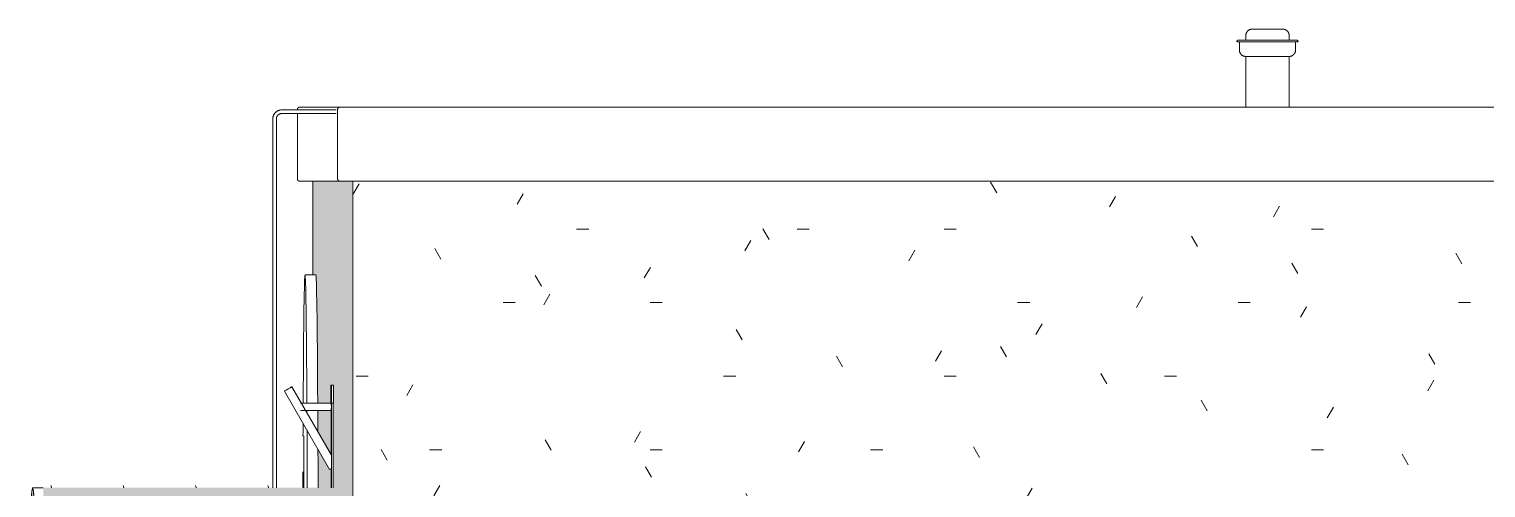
# Model space of a CAD drawing. Header units: millimetres. Extents: x -19993 to 479964, y -45352 to 20466.
# Drawn here: x 187593 to 191621, y 5178 to 6445 of the extents above; entities that cross this region are included whole.
import ezdxf

# ---------------------------------------------------------------- set-up
doc = ezdxf.new("R2010")
doc.units = ezdxf.units.MM
for name, color, linetype, lineweight in [('A-DETL-GENF', 92, 'Continuous', 9), ('A-GENM', 13, 'Continuous', 9), ('A-ROOF-OTLN', 132, 'Continuous', 9), ('A-WALL', 113, 'Continuous', 9), ('A-WALL-PATT', 111, 'Continuous', 25), ('E-POWR-CNDT', 130, 'Continuous', 9), ('M-EQPM', 50, 'Continuous', 9), ('M-HVAC-CDFF', 50, 'Continuous', 9)]:
    doc.layers.add(name, color=color, linetype=linetype, lineweight=lineweight)
pattern_1 = [(0, (188507.38, 0), (5.506, 203.2), [0.22714, -3.903, 0.22714, -3.903, -22.025]), (0, (188507.38, 0), (5.506, 203.2), [-8.26, 0.22714, -8.032, 0.22714, -3.903, -9.636]), (0, (188507.38, 0), (5.506, 203.2), [-20.649, 0.22714, -2.526, 0.22714, -6.656]), (90.224, (188509.444, 101.6), (-3.94475885, 602.3051808), [29.036, -498.897, 29.036, -3314.54]), (90.224, (188509.444, 101.6), (-3.94475885, 602.3051808), [-556.969, -498.897, 29.036, -1026.83, -1759.777]), (90.224, (188509.444, 101.6), (-3.94475885, 602.3051808), [-2111.732, 29.036, -498.897, 29.036, -1202.808]), (90.224, (188509.444, 101.6), (-3.94475885, 602.3051808), [-2668.702, -322.919, 29.036, -850.852]), (269.776, (188510.132, 508), (-1.55915615, -805.5050603), [29.036, -498.897, 29.036, -3314.54]), (269.776, (188510.132, 508), (-1.55915615, -805.5050603), [-556.969, -498.897, 29.036, -1026.83, -1759.777]), (269.776, (188510.132, 508), (-1.55915615, -805.5050603), [-2111.732, 29.036, -498.897, 29.036, -1202.808]), (269.776, (188510.132, 508), (-1.55915615, -805.5050603), [-2668.702, -322.919, 29.036, -850.852])]

# ---------------------------------------------------------------- blocks, each defined once
blk = doc.blocks.new('FP_31-VB2-V-Nový')
at = {"layer": 'M-EQPM', "color": 11}
for p, q in [((9325.3, 4949.3), (9325.4, 4956.4)), ((9525.3, 4949.3), (9525.4, 4956.4)), ((9725.3, 4949.3), (9725.4, 4956.4)), ((9925.3, 4949.3), (9925.4, 4956.4))]:
    blk.add_line(p, q, dxfattribs=at)
blk = doc.blocks.new('FP_32-VB2-V-Nový')
at = {"layer": 'M-EQPM', "color": 11}
for p, q in [((9314.1, 5178.4), (9285.1, 5178.4)), ((9336.3, 5182.6), (9335.7, 5185.1)), ((9336.9, 5178.6), (9336.3, 5182.6)), ((9536.3, 5182.6), (9535.7, 5185.1)), ((9536.9, 5178.6), (9536.3, 5182.6)), ((9736.3, 5182.6), (9735.7, 5185.1)), ((9736.9, 5178.6), (9736.3, 5182.6)), ((9936.3, 5182.6), (9935.7, 5185.1)), ((9936.9, 5178.6), (9936.3, 5182.6))]:
    blk.add_line(p, q, dxfattribs=at)
blk = doc.blocks.new('DPS_stříška_vstup_hlavní - DPS_stříška_vstup_hlavní - Z01-1557379-VB2-V-Nový')
at = {"layer": 'M-EQPM'}
h = blk.add_hatch(dxfattribs=at)
h.set_pattern_fill('FP_72', color=11, style=0, pattern_type=2)
h.set_pattern_definition([(89.86, (10144.22, 4686.27), (-199.996, -0.001), [])])
h.paths.add_polyline_path([(10120.4, 4956.4), (10144.9, 4956.4), (10144.9, 4958.3), (9958.8, 4958.3), (9958.8, 4956.4), (10064.3, 4956.4)])
h.paths.add_polyline_path([(9314.1, 4956.4), (9948.8, 4956.4), (9948.8, 4958.3), (9294.9, 4958.3), (9294.9, 4956.4)])
at = {"layer": 'M-EQPM', "color": 11}
for p, q in [((9275.3, 4958.3), (9275.3, 4956.4)), ((9294.9, 4956.4), (9275.3, 4956.4)), ((9294.9, 4956.4), (9294.9, 4958.3)), ((9314.1, 4958.3), (9294.9, 4958.3)), ((9294.9, 4956.4), (9949, 4956.4)), ((9425.3, 4956.4), (9425.3, 4937.4)), ((9464.9, 4956.4), (9444.9, 4956.4)), ((9444.9, 4956.4), (9444.9, 4937.4)), ((9464.9, 4937.4), (9464.9, 4956.4)), ((9958.5, 4956.4), (10144.9, 4956.4)), ((9975.2, 4956.4), (9975.3, 4937.4)), ((9994.9, 4956.4), (9994.8, 4937.4)), ((10014.9, 4956.4), (9994.9, 4956.4)), ((10014.8, 4937.4), (10014.9, 4956.4)), ((10144.9, 4958.3), (10144.9, 4956.4)), ((9435.3, 4937.4), (9425.3, 4937.4)), ((9444.9, 4937.4), (9435.3, 4937.4)), ((9444.9, 4937.4), (9454.9, 4937.4)), ((9454.9, 4937.4), (9464.9, 4937.4)), ((9985.3, 4937.4), (9975.3, 4937.4)), ((9994.8, 4937.4), (9985.3, 4937.4)), ((9994.8, 4937.4), (10004.8, 4937.4)), ((10004.8, 4937.4), (10014.8, 4937.4))]:
    blk.add_line(p, q, dxfattribs=at)
for points in [[(9275.3, 4956.4), (9277.8, 5086.3), (9281.3, 5176.4), (9285.1, 5176.4)], [(9285.1, 5176.4), (9288.4, 5176.4), (9291.6, 5105.2), (9294, 4998.1)], [(9425.3, 4937.4), (9425.4, 4944), (9425.6, 4950.4), (9425.7, 4956.8)], [(9444.5, 4956.8), (9444.6, 4950.4), (9444.7, 4944), (9444.9, 4937.4)], [(9975.3, 4937.4), (9975.4, 4944), (9975.5, 4950.4), (9975.7, 4956.8)], [(9994.4, 4956.8), (9994.6, 4950.4), (9994.7, 4944), (9994.8, 4937.4)]]:
    blk.add_open_spline(points, degree=3, dxfattribs=at)
for points, knots in [([(9285.1, 5178.4), (9283, 5178.4), (9279.8, 5133.6), (9277, 5039.2), (9276.1, 4998.2)], [-1.617932, -1.617932, -1.617932, -1.617932, -0.719081, -0.171539, -0.171539, -0.171539, -0.171539]), ([(9294.9, 4958.3), (9293.8, 5016), (9290.8, 5128.3), (9287.2, 5178.4), (9285.1, 5178.4)], [0, 0, 0, 0, 0.719081, 1.617932, 1.617932, 1.617932, 1.617932])]:
    blk.add_open_spline(points, degree=3, knots=knots, dxfattribs=at)
for name in ['FP_32-VB2-V-Nový', 'FP_31-VB2-V-Nový']:
    blk.add_blockref(name, (0, 0), dxfattribs=at)
blk = doc.blocks.new('Držák na vlajky - Typ 1-1629419-VB2-V-Nový')
at = {"layer": 'A-GENM', "color": 11}
for p, q in [((9981.1, 5445.7), (10106.1, 5229.2)), ((10110.9, 5268.7), (10001.8, 5457.7)), ((10111.6, 5462.2), (10109.9, 5462.2)), ((10109.9, 5462.2), (10109.9, 5412.2)), ((10111.6, 5412.2), (10111.6, 5462.2)), ((10111.6, 5462.2), (10116.6, 5462.2)), ((10116.6, 5462.2), (10116.6, 5412.2)), ((10110.8, 5412.2), (10025.9, 5412.2)), ((10110.9, 5178.4), (10110.9, 5412.2)), ((10110.9, 5412.2), (10111.6, 5412.2)), ((10116.6, 5412.2), (10111.6, 5412.2)), ((10115.9, 5412.2), (10115.9, 5178.4)), ((10025.9, 5392.2), (10110.8, 5392.2)), ((10110.6, 5392.2), (10110.6, 5269.3)), ((10110.6, 5231.8), (10110.6, 5178.4))]:
    blk.add_line(p, q, dxfattribs=at)
for centre, major_axis, ratio, start_param, end_param in [((9991.5, 5451.7), (10.4, 6), 0.003387, 3.14746, 6.283185), ((9991.5, 5451.7), (8.66, 5), 0.003387, 1.346902, 2.362062), ((9991.5, 5451.7), (8.66, 5), 0.003387, 0.540796, 1.314864), ((10110.8, 5402.2), (0, 10), 0.006775, 4.712389, 6.283185), ((10110.8, 5402.2), (0, 10), 0.006775, 3.141593, 4.712389), ((10116.5, 5235.2), (10.4, 6), 0.003387, 3.14746, 4.147676)]:
    blk.add_ellipse(centre, major_axis=major_axis, ratio=ratio, start_param=start_param, end_param=end_param, dxfattribs=at)
blk = doc.blocks.new('Obecné modely 3 - Obecné modely 1-1808111-VB2-V-Nový')
at = {"layer": 'A-GENM', "color": 11}
for p, q in [((10068.1, 5766.4), (10038.1, 5766.4)), ((10032.5, 5322.1), (10034.7, 5322.1)), ((10034.7, 5322.1), (10034.7, 5178.4)), ((10033.9, 5222.1), (10032.1, 5222.1)), ((10033.9, 5178.4), (10033.9, 5222.1)), ((10033.9, 4325.1), (10033.9, 4843.4)), ((10034.7, 4843.4), (10034.7, 4325.5)), ((10037.9, 4325.5), (10037.9, 4843.6)), ((10038.7, 4843.6), (10038.7, 4325.5)), ((10032, 4325.1), (10033.9, 4325.1)), ((10033.9, 4325.1), (10041.1, 4325.1)), ((10034.7, 4325.5), (10037.9, 4325.5)), ((10038.7, 4325.5), (10041.1, 4325.5)), ((10041.1, 4325.5), (10041.1, 4225.5)), ((10041.1, 4225.5), (10032.4, 4225.5)), ((10038.1, 3766.4), (10068.1, 3766.4))]:
    blk.add_line(p, q, dxfattribs=at)
for centre, major_axis, start_param, end_param in [((10038.1, 4766.4), (0, 1000), 5.415787, 7.151776), ((10068.1, 4766.4), (0, 1000), 5.415335, 6.283185), ((10038.1, 4766.4), (0, 1000), 5.380604, 5.389382), ((10068.1, 4766.4), (0, 1000), 5.316184, 5.38974), ((10038.1, 4766.4), (0, 1000), 0.938713, 0.981536), ((10038.1, 4766.4), (0, 1000), 5.137295, 5.321037), ((10068.1, 4766.4), (0, 1000), 5.137295, 5.257275), ((10038.1, 4766.4), (0, 1006.1), 1.100689, 1.148291), ((10038.1, 4766.4), (0, 1006.1), 1.494233, 2.024868), ((10038.1, 4766.4), (0, 1000), 3.144462, 4.790119), ((10068.1, 4766.4), (0, 1000), 3.144462, 4.776776), ((10038.1, 4766.4), (0, 1000), 2.142237, 3.141593)]:
    blk.add_ellipse(centre, major_axis=major_axis, ratio=0.006775, start_param=start_param, end_param=end_param, dxfattribs=at)
blk = doc.blocks.new('Komín8 - Komín8-2014626-VB2-V-Nový')
at = {"layer": 'M-HVAC-CDFF'}
for p, q in [((12615.7, 6410), (12699.4, 6410)), ((12621.7, 6410), (12621.7, 6387.7)), ((12639.4, 6427.7), (12639.4, 6415.4)), ((12639.4, 6415.4), (12642.3, 6415.4)), ((12699.4, 6410), (12783.1, 6410)), ((12756.5, 6415.4), (12757.9, 6415.4)), ((12758.6, 6415.4), (12759.4, 6415.4)), ((12759.4, 6415.4), (12759.4, 6427.7)), ((12777.1, 6387.7), (12777.1, 6410)), ((12639.4, 6370), (12639.4, 6229.4)), ((12673.2, 6370), (12639.4, 6370)), ((12699.4, 6370), (12675.6, 6370)), ((12745, 6370), (12699.4, 6370)), ((12759.4, 6370), (12746.7, 6370)), ((12759.4, 6229.4), (12759.4, 6370))]:
    blk.add_line(p, q, dxfattribs=at)
at = {"layer": 'M-HVAC-CDFF', "flags": 128}
for points in [[(12639.4, 6427.7), (12639.4, 6428.4), (12639.5, 6429.1), (12639.5, 6429.8), (12639.6, 6430.5), (12639.8, 6431.2), (12639.9, 6431.9), (12640.1, 6432.6), (12640.3, 6433.3), (12640.5, 6433.9), (12640.8, 6434.6), (12641.1, 6435.2), (12641.4, 6435.9), (12641.8, 6436.5), (12642.1, 6437.1), (12642.5, 6437.7), (12642.9, 6438.3), (12643.3, 6438.8), (12643.8, 6439.4), (12644.3, 6439.9), (12644.8, 6440.4), (12645.3, 6440.9), (12645.8, 6441.3), (12646.4, 6441.8), (12647, 6442.2), (12647.5, 6442.6), (12648.1, 6443), (12648.8, 6443.3), (12649.4, 6443.6), (12650, 6443.9), (12650.7, 6444.2), (12651.4, 6444.4), (12652, 6444.7), (12652.7, 6444.8), (12653.4, 6445), (12654.1, 6445.1), (12654.8, 6445.2), (12655.5, 6445.3), (12656.2, 6445.4), (12656.9, 6445.4), (12657.1, 6445.4)], [(12657.1, 6445.4), (12657.1, 6445.4), (12657.2, 6445.4), (12657.4, 6445.4), (12657.6, 6445.4), (12657.9, 6445.4), (12658.3, 6445.4), (12658.7, 6445.4), (12659.2, 6445.4), (12659.8, 6445.4), (12660.4, 6445.4), (12661.1, 6445.4), (12661.9, 6445.4), (12662.7, 6445.4), (12663.6, 6445.4), (12664.5, 6445.4), (12665.5, 6445.4), (12666.5, 6445.4), (12667.6, 6445.4), (12668.7, 6445.4), (12669.9, 6445.4), (12671.2, 6445.4), (12672.5, 6445.4), (12673.8, 6445.4), (12675.1, 6445.4), (12676.5, 6445.4), (12678, 6445.4), (12679.5, 6445.4), (12681, 6445.4), (12682.5, 6445.4), (12684.1, 6445.4), (12685.7, 6445.4), (12687.3, 6445.4), (12688.9, 6445.4), (12690.6, 6445.4), (12692.2, 6445.4), (12693.9, 6445.4), (12695.6, 6445.4), (12697.3, 6445.4), (12699, 6445.4), (12699.4, 6445.4)], [(12699.4, 6445.4), (12697.7, 6445.4), (12696, 6445.4), (12694.3, 6445.4), (12692.7, 6445.4), (12691, 6445.4), (12689.4, 6445.4), (12687.7, 6445.4), (12686.1, 6445.4), (12684.5, 6445.4), (12682.9, 6445.4), (12681.4, 6445.4), (12679.9, 6445.4), (12678.4, 6445.4), (12676.9, 6445.4), (12675.5, 6445.4), (12674.1, 6445.4), (12672.8, 6445.4), (12671.5, 6445.4), (12670.3, 6445.4), (12669.1, 6445.4), (12667.9, 6445.4), (12666.8, 6445.4), (12665.7, 6445.4), (12664.7, 6445.4), (12663.8, 6445.4), (12662.9, 6445.4), (12662.1, 6445.4), (12661.3, 6445.4), (12660.6, 6445.4), (12660, 6445.4), (12659.4, 6445.4), (12658.9, 6445.4), (12658.4, 6445.4), (12658, 6445.4), (12657.7, 6445.4), (12657.5, 6445.4), (12657.3, 6445.4), (12657.1, 6445.4), (12657.1, 6445.4), (12657.1, 6445.4)], [(12741.7, 6445.4), (12741.7, 6445.4), (12741.6, 6445.4), (12741.4, 6445.4), (12741.2, 6445.4), (12740.9, 6445.4), (12740.5, 6445.4), (12740.1, 6445.4), (12739.6, 6445.4), (12739, 6445.4), (12738.4, 6445.4), (12737.7, 6445.4), (12737, 6445.4), (12736.1, 6445.4), (12735.3, 6445.4), (12734.3, 6445.4), (12733.4, 6445.4), (12732.3, 6445.4), (12731.2, 6445.4), (12730.1, 6445.4), (12728.9, 6445.4), (12727.7, 6445.4), (12726.4, 6445.4), (12725.1, 6445.4), (12723.7, 6445.4), (12722.3, 6445.4), (12720.8, 6445.4), (12719.4, 6445.4), (12717.9, 6445.4), (12716.3, 6445.4), (12714.8, 6445.4), (12713.2, 6445.4), (12711.6, 6445.4), (12709.9, 6445.4), (12708.3, 6445.4), (12706.6, 6445.4), (12704.9, 6445.4), (12703.3, 6445.4), (12701.6, 6445.4), (12699.9, 6445.4), (12699.4, 6445.4)], [(12699.4, 6445.4), (12701.1, 6445.4), (12702.8, 6445.4), (12704.5, 6445.4), (12706.2, 6445.4), (12707.8, 6445.4), (12709.5, 6445.4), (12711.1, 6445.4), (12712.7, 6445.4), (12714.3, 6445.4), (12715.9, 6445.4), (12717.4, 6445.4), (12719, 6445.4), (12720.4, 6445.4), (12721.9, 6445.4), (12723.3, 6445.4), (12724.7, 6445.4), (12726, 6445.4), (12727.3, 6445.4), (12728.6, 6445.4), (12729.8, 6445.4), (12730.9, 6445.4), (12732, 6445.4), (12733.1, 6445.4), (12734.1, 6445.4), (12735, 6445.4), (12735.9, 6445.4), (12736.7, 6445.4), (12737.5, 6445.4), (12738.2, 6445.4), (12738.9, 6445.4), (12739.4, 6445.4), (12740, 6445.4), (12740.4, 6445.4), (12740.8, 6445.4), (12741.1, 6445.4), (12741.4, 6445.4), (12741.6, 6445.4), (12741.7, 6445.4), (12741.7, 6445.4), (12741.7, 6445.4)], [(12741.7, 6445.4), (12742.4, 6445.4), (12743.2, 6445.3), (12743.9, 6445.3), (12744.6, 6445.2), (12745.3, 6445), (12745.9, 6444.9), (12746.6, 6444.7), (12747.3, 6444.5), (12748, 6444.3), (12748.6, 6444), (12749.3, 6443.7), (12749.9, 6443.4), (12750.5, 6443.1), (12751.1, 6442.7), (12751.7, 6442.3), (12752.3, 6441.9), (12752.9, 6441.5), (12753.4, 6441), (12753.9, 6440.5), (12754.4, 6440), (12754.9, 6439.5), (12755.4, 6439), (12755.8, 6438.4), (12756.2, 6437.9), (12756.6, 6437.3), (12757, 6436.7), (12757.3, 6436.1), (12757.7, 6435.4), (12757.9, 6434.8), (12758.2, 6434.1), (12758.5, 6433.5), (12758.7, 6432.8), (12758.9, 6432.1), (12759, 6431.4), (12759.2, 6430.7), (12759.3, 6430), (12759.3, 6429.3), (12759.4, 6428.6), (12759.4, 6427.9), (12759.4, 6427.7)], [(12614.4, 6410), (12614.4, 6410.2), (12614.4, 6410.4), (12614.5, 6410.7), (12614.5, 6410.9), (12614.5, 6411.1), (12614.6, 6411.3), (12614.6, 6411.5), (12614.7, 6411.7), (12614.8, 6411.9), (12614.8, 6412.1), (12614.9, 6412.3), (12615, 6412.5), (12615.1, 6412.7), (12615.2, 6412.9), (12615.4, 6413.1), (12615.5, 6413.2), (12615.6, 6413.4), (12615.8, 6413.6), (12615.9, 6413.7), (12616.1, 6413.9), (12616.2, 6414.1), (12616.4, 6414.2), (12616.6, 6414.3), (12616.7, 6414.5), (12616.9, 6414.6), (12617.1, 6414.7), (12617.3, 6414.8), (12617.5, 6414.9), (12617.7, 6415), (12617.9, 6415.1), (12618.1, 6415.1), (12618.3, 6415.2), (12618.5, 6415.3), (12618.7, 6415.3), (12618.9, 6415.4), (12619.1, 6415.4), (12619.4, 6415.4), (12619.6, 6415.4), (12619.8, 6415.4), (12619.9, 6415.4)], [(12619.9, 6415.4), (12619.9, 6415.4), (12620.1, 6415.4), (12620.4, 6415.4), (12620.9, 6415.4), (12621.4, 6415.4), (12622.1, 6415.4), (12623, 6415.4), (12623.9, 6415.4), (12625, 6415.4), (12626.1, 6415.4), (12627.4, 6415.4), (12628.8, 6415.4), (12630.4, 6415.4), (12632, 6415.4), (12633.8, 6415.4), (12635.6, 6415.4), (12637.6, 6415.4), (12639.6, 6415.4), (12640.9, 6415.4)], [(12699.4, 6415.4), (12696.2, 6415.4), (12693.1, 6415.4), (12689.9, 6415.4), (12686.7, 6415.4), (12683.6, 6415.4), (12680.5, 6415.4), (12677.4, 6415.4), (12674.4, 6415.4), (12671.4, 6415.4), (12668.4, 6415.4), (12665.5, 6415.4), (12662.7, 6415.4), (12659.9, 6415.4), (12657.2, 6415.4), (12654.5, 6415.4), (12651.9, 6415.4), (12649.4, 6415.4), (12647, 6415.4), (12644.6, 6415.4), (12642.3, 6415.4), (12640.2, 6415.4), (12638.1, 6415.4), (12636.1, 6415.4), (12634.2, 6415.4), (12632.5, 6415.4), (12630.8, 6415.4), (12629.2, 6415.4), (12627.8, 6415.4), (12626.5, 6415.4), (12625.3, 6415.4), (12624.2, 6415.4), (12623.2, 6415.4), (12622.3, 6415.4), (12621.6, 6415.4), (12621, 6415.4), (12620.5, 6415.4), (12620.2, 6415.4), (12620, 6415.4), (12619.9, 6415.4), (12619.9, 6415.4)], [(12779, 6415.4), (12778.9, 6415.4), (12778.7, 6415.4), (12778.4, 6415.4), (12778, 6415.4), (12777.4, 6415.4), (12776.7, 6415.4), (12775.9, 6415.4), (12774.9, 6415.4), (12773.9, 6415.4), (12772.7, 6415.4), (12771.4, 6415.4), (12770, 6415.4), (12768.5, 6415.4), (12766.8, 6415.4), (12765.1, 6415.4), (12763.2, 6415.4), (12761.3, 6415.4), (12759.2, 6415.4), (12757.1, 6415.4), (12754.8, 6415.4), (12752.5, 6415.4), (12750.1, 6415.4), (12747.6, 6415.4), (12745, 6415.4), (12742.4, 6415.4), (12739.7, 6415.4), (12736.9, 6415.4), (12734.1, 6415.4), (12731.2, 6415.4), (12728.2, 6415.4), (12725.3, 6415.4), (12722.2, 6415.4), (12719.2, 6415.4), (12716.1, 6415.4), (12712.9, 6415.4), (12709.8, 6415.4), (12706.6, 6415.4), (12703.5, 6415.4), (12700.3, 6415.4), (12699.4, 6415.4)], [(12758.3, 6415.4), (12758.7, 6415.4), (12760.7, 6415.4), (12762.7, 6415.4), (12764.6, 6415.4), (12766.4, 6415.4), (12768, 6415.4), (12769.6, 6415.4), (12771, 6415.4), (12772.4, 6415.4), (12773.6, 6415.4), (12774.7, 6415.4), (12775.6, 6415.4), (12776.5, 6415.4), (12777.2, 6415.4), (12777.8, 6415.4), (12778.3, 6415.4), (12778.6, 6415.4), (12778.9, 6415.4), (12779, 6415.4), (12779, 6415.4)], [(12779, 6415.4), (12779.2, 6415.4), (12779.4, 6415.4), (12779.6, 6415.4), (12779.8, 6415.4), (12780.1, 6415.3), (12780.3, 6415.3), (12780.5, 6415.2), (12780.7, 6415.2), (12780.9, 6415.1), (12781.1, 6415), (12781.3, 6414.9), (12781.5, 6414.8), (12781.7, 6414.7), (12781.9, 6414.6), (12782, 6414.5), (12782.2, 6414.4), (12782.4, 6414.2), (12782.6, 6414.1), (12782.7, 6413.9), (12782.9, 6413.8), (12783, 6413.6), (12783.2, 6413.5), (12783.3, 6413.3), (12783.4, 6413.1), (12783.6, 6412.9), (12783.7, 6412.8), (12783.8, 6412.6), (12783.9, 6412.4), (12784, 6412.2), (12784, 6412), (12784.1, 6411.8), (12784.2, 6411.6), (12784.2, 6411.4), (12784.3, 6411.1), (12784.3, 6410.9), (12784.4, 6410.7), (12784.4, 6410.5), (12784.4, 6410.3), (12784.4, 6410.1), (12784.4, 6410)], [(12639.4, 6370), (12638.7, 6370), (12638, 6370.1), (12637.3, 6370.1), (12636.6, 6370.2), (12635.9, 6370.4), (12635.2, 6370.5), (12634.5, 6370.7), (12633.9, 6370.9), (12633.2, 6371.1), (12632.5, 6371.4), (12631.9, 6371.7), (12631.3, 6372), (12630.6, 6372.3), (12630, 6372.7), (12629.4, 6373.1), (12628.9, 6373.5), (12628.3, 6373.9), (12627.8, 6374.4), (12627.2, 6374.9), (12626.7, 6375.4), (12626.3, 6375.9), (12625.8, 6376.4), (12625.4, 6377), (12624.9, 6377.5), (12624.5, 6378.1), (12624.2, 6378.7), (12623.8, 6379.3), (12623.5, 6380), (12623.2, 6380.6), (12622.9, 6381.3), (12622.7, 6381.9), (12622.5, 6382.6), (12622.3, 6383.3), (12622.1, 6384), (12622, 6384.7), (12621.9, 6385.4), (12621.8, 6386.1), (12621.8, 6386.8), (12621.7, 6387.5), (12621.7, 6387.7)], [(12639.4, 6370), (12639.5, 6370), (12639.6, 6370), (12639.8, 6370), (12640.2, 6370), (12640.6, 6370), (12641.1, 6370), (12641.8, 6370), (12642.5, 6370), (12643.3, 6370), (12644.2, 6370), (12645.1, 6370), (12646.2, 6370), (12647.3, 6370), (12648.6, 6370), (12649.9, 6370), (12651.3, 6370), (12652.8, 6370), (12654.3, 6370), (12655.9, 6370), (12657.6, 6370), (12659.4, 6370), (12661.2, 6370), (12663.1, 6370), (12665, 6370), (12667, 6370), (12669, 6370), (12671.1, 6370), (12673.3, 6370), (12675.5, 6370), (12677.7, 6370), (12679.9, 6370), (12682.2, 6370), (12684.5, 6370), (12686.9, 6370), (12689.2, 6370), (12691.6, 6370), (12694, 6370), (12696.4, 6370), (12698.8, 6370), (12699.4, 6370)], [(12645.4, 6370), (12644.4, 6370), (12643.5, 6370), (12642.7, 6370), (12641.9, 6370), (12641.3, 6370), (12640.7, 6370), (12640.3, 6370), (12639.9, 6370), (12639.7, 6370), (12639.5, 6370), (12639.4, 6370), (12639.4, 6370)], [(12699.4, 6370), (12701.8, 6370), (12704.2, 6370), (12706.6, 6370), (12709, 6370), (12711.3, 6370), (12713.7, 6370), (12716, 6370), (12718.3, 6370), (12720.6, 6370), (12722.8, 6370), (12725, 6370), (12727.1, 6370), (12729.2, 6370), (12731.3, 6370), (12733.3, 6370), (12735.2, 6370), (12737.1, 6370), (12739, 6370), (12740.8, 6370), (12742.5, 6370), (12744.1, 6370), (12745.7, 6370), (12747.2, 6370), (12748.6, 6370), (12749.9, 6370), (12751.2, 6370), (12752.3, 6370), (12753.4, 6370), (12754.4, 6370), (12755.3, 6370), (12756.2, 6370), (12756.9, 6370), (12757.5, 6370), (12758.1, 6370), (12758.5, 6370), (12758.9, 6370), (12759.2, 6370), (12759.3, 6370), (12759.4, 6370), (12759.4, 6370)], [(12759.4, 6370), (12759.4, 6370), (12759.2, 6370), (12759, 6370), (12758.7, 6370), (12758.2, 6370), (12757.7, 6370), (12757.1, 6370), (12756.4, 6370), (12755.6, 6370), (12754.7, 6370), (12753.7, 6370)], [(12777.1, 6387.7), (12777.1, 6387), (12777, 6386.3), (12777, 6385.6), (12776.9, 6384.9), (12776.7, 6384.2), (12776.6, 6383.5), (12776.4, 6382.8), (12776.2, 6382.1), (12776, 6381.5), (12775.7, 6380.8), (12775.4, 6380.1), (12775.1, 6379.5), (12774.8, 6378.9), (12774.4, 6378.3), (12774, 6377.7), (12773.6, 6377.1), (12773.2, 6376.6), (12772.7, 6376), (12772.2, 6375.5), (12771.7, 6375), (12771.2, 6374.5), (12770.7, 6374.1), (12770.1, 6373.6), (12769.6, 6373.2), (12769, 6372.8), (12768.4, 6372.4), (12767.7, 6372.1), (12767.1, 6371.8), (12766.5, 6371.5), (12765.8, 6371.2), (12765.2, 6371), (12764.5, 6370.7), (12763.8, 6370.6), (12763.1, 6370.4), (12762.4, 6370.3), (12761.7, 6370.2), (12761, 6370.1), (12760.3, 6370), (12759.6, 6370), (12759.4, 6370)]]:
    blk.add_lwpolyline(points, dxfattribs=at)

msp = doc.modelspace()

# ---------------------------------------------------------------- hatches: boundary and pattern name
at = {"layer": 'A-DETL-GENF'}
msp.add_hatch(color=9, dxfattribs=at).paths.add_polyline_path([(188269.4, 4958.3), (188481.5, 4958.3), (188481.5, 5178.4), (187631.5, 5178.4), (187631.5, 4958.3), (188213.3, 4958.3)])
at = {"layer": 'A-WALL-PATT', "lineweight": 9}
h = msp.add_hatch(dxfattribs=at)
h.set_pattern_fill('FP_70', color=11, style=0, pattern_type=2)
h.set_pattern_definition(pattern_1)
h.paths.add_polyline_path([(188376.7, 2180), (188424.6, 2180), (188424.6, 3130), (188411, 3130), (188410.9, 3177.1), (188407.7, 3219.7), (188411, 3219.9), (188411.7, 3230), (188424.6, 3230), (188424.6, 3410), (188423, 3410), (188423, 3430), (188400.4, 3430), (188400.4, 3410), (188393, 3410), (188393, 3432), (188424.6, 3432), (188424.6, 4830), (188431.4, 4830), (188431.4, 3432), (188435, 3432), (188435, 4105.9), (188432.3, 4106.9), (188433.2, 4131), (188435, 4131), (188435, 4136), (188432.3, 4136), (188433.2, 4161.9), (188435, 4163), (188434.8, 4186.7), (188432.4, 4187.5), (188432.9, 4237.7), (188435, 4237.7), (188435, 4345.9), (188432.3, 4345.9), (188433.2, 4371), (188435, 4371), (188435, 4376), (188432.3, 4376), (188433.2, 4401.9), (188435, 4401.9), (188434.8, 4426.7), (188432.4, 4427.5), (188432.9, 4477.7), (188435, 4477.7), (188435, 4830), (188440.4, 4830), (188440.4, 4510), (188443.6, 4510), (188444.6, 4480), (188445.6, 4480), (188445.6, 4330), (188443.6, 4330), (188443.6, 4310), (188440.4, 4310), (188440.4, 4270), (188443.6, 4270), (188443.7, 4260), (188445.6, 4260), (188445.6, 4110), (188443.6, 4110), (188443, 4070), (188440.4, 4070), (188440.6, 3432), (188446.1, 3432), (188446.1, 4850), (188457.3, 4850), (188457.9, 4593.7), (188462.1, 4593.7), (188462.8, 4557), (188463.6, 4352.2), (188462.7, 4016.5), (188461.9, 3993.7), (188457.3, 3993.7), (188457.3, 3432), (188465, 3432), (188465, 4830), (188470.4, 4830), (188470.4, 3432), (188475.2, 3432), (188475.2, 4830), (188480.6, 4830), (188480.6, 3430), (188457.3, 3430), (188457.3, 2180), (188485.9, 2180), (188485.2, 6025.6), (188376.7, 6025.6), (188376.7, 5766.1), (188385.6, 5766.1), (188387.1, 5736.9), (188389.2, 5604.2), (188390.9, 5412.2), (188427.3, 5412.2), (188428.3, 5462.2), (188434, 5462.2), (188433.3, 5178.4), (188481.5, 5178.4), (188480.6, 4958.3), (188462.3, 4958.3), (188461.4, 4956.4), (188453, 4956.4), (188452.2, 4877.9), (188433.4, 4877.9), (188432.9, 4830.6), (188392.3, 4830), (188391.6, 4327.5), (188389.1, 3918.9), (188386.3, 3772.9), (188385.5, 3766.4), (188376.7, 3766.4), (188376.7, 2200.2)])
h.paths.add_polyline_path([(188440.4, 2180), (188446.1, 2180), (188446.1, 3430), (188440.6, 3430), (188440.3, 3410), (188433.2, 3410), (188433.2, 3430), (188431.4, 3430), (188431.4, 3230), (188445.7, 3230), (188444.7, 3130), (188431.4, 3130), (188431.4, 2180), (188435, 2180)])
h.paths.add_polyline_path([(188411, 3219.9), (188411, 3219.9), (188411, 3219.9)])
h.paths.add_polyline_path([(188411.6, 3219.9), (188411.6, 3220.6), (188411.6, 3220)])
h.paths.add_polyline_path([(188391.9, 5178.4), (188428, 5178.4), (188427.7, 5231.6), (188423, 5230), (188391.3, 5284.6), (188391.7, 5178.4)])
h.paths.add_polyline_path([(188428, 5269.3), (188428, 5392.2), (188390.8, 5392.2), (188391.3, 5332.9), (188427.7, 5269.9)])
h = msp.add_hatch(dxfattribs=at)
h.set_pattern_fill('FP_70', color=11, style=0, pattern_type=2)
h.set_pattern_definition(pattern_1)
h.paths.add_polyline_path([(188485.9, 2180), (188487.3, 2180), (188487.3, 6025.6), (188485.9, 6025.6), (188485.9, 2200.2)])
h = msp.add_hatch(dxfattribs=at)
h.set_pattern_fill('FP_46', color=11, style=0, pattern_type=2)
h.set_pattern_definition([(0, (248033.99, 0), (812.8, 203.2), [33.528, -576.072, 33.528, -576.072, -3251.2]), (0, (248033.99, 0), (812.8, 203.2), [-1219.2, 33.528, -1185.672, 33.528, -576.072, -1422.4]), (0, (248033.99, 0), (812.8, 203.2), [-3048, 33.528, -372.872, 33.528, -982.472]), (120, (248338.79, 101.6), (-582.37636, 602.30545), [33.528, -576.072, 33.528, -576.072, -3251.2]), (120, (248338.79, 101.6), (-582.37636, 602.30545), [-1219.2, 33.528, -1185.672, 33.528, -576.072, -1422.4]), (120, (248338.79, 101.6), (-582.37636, 602.30545), [-3048, 33.528, -372.872, 33.528, -982.472]), (240, (248440.39, 508), (-230.42364, -805.50545), [33.528, -576.072, 33.528, -576.072, -3251.2]), (240, (248440.39, 508), (-230.42364, -805.50545), [-1219.2, 33.528, -1185.672, 33.528, -576.072, -1422.4]), (240, (248440.39, 508), (-230.42364, -805.50545), [-3048, 33.528, -372.872, 33.528, -982.472])])
h.paths.add_polyline_path([(188487.3, 2180), (195444.1, 2180), (195444.1, 3380), (195404.1, 3380), (195404.1, 3360), (195402.1, 3360), (195402.1, 3382), (195444.1, 3382), (195444.1, 6025.6), (188487.3, 6025.6), (188487.3, 2200.2)])
h.paths.add_polyline_path([(188672.4, 4901.3), (188665.6, 4902.2), (188663.8, 4903.7), (188661.1, 4910), (188663.8, 4916.3), (188667.8, 4918.7), (188672.4, 4918.3), (188674.6, 4917.8), (188678.8, 4912.3), (188677.9, 4905.5)])
h.paths.add_polyline_path([(195256, 5291.7), (195252.5, 5293.2), (195251, 5296.7), (195252.5, 5300.3), (195256.7, 5301.6), (195259.6, 5300.3), (195260.9, 5296.1), (195259.6, 5293.6), (195257.3, 5291.9)])

# ---------------------------------------------------------------- linework, layer by layer
at = {"layer": 'A-ROOF-OTLN', "color": 11}
for p, q in [((188334.5, 6223.8), (188334.5, 6222.1)), ((188334.5, 6212.4), (188334.5, 6031.6)), ((195444.1, 6229.8), (188340.5, 6229.8)), ((188445.6, 6223.8), (188445.6, 6031.6)), ((188340.5, 6025.6), (195444.1, 6025.6))]:
    msp.add_line(p, q, dxfattribs=at)
for points, knots in [([(188340.5, 6229.8), (188340.4, 6229.8), (188340.1, 6229.8), (188339.7, 6229.8), (188339.3, 6229.7), (188338.9, 6229.6), (188338.6, 6229.5), (188338.2, 6229.4), (188337.8, 6229.2), (188337.5, 6229), (188337.2, 6228.8), (188336.7, 6228.5), (188336.3, 6228.2), (188336, 6227.8), (188335.6, 6227.4), (188335.3, 6226.9), (188334.9, 6226.1), (188334.6, 6225.2), (188334.5, 6224.4), (188334.5, 6223.8)], [-0.75, -0.75, -0.75, -0.75, -0.71875, -0.6875, -0.65625, -0.625, -0.59375, -0.5625, -0.53125, -0.5, -0.46875, -0.4375, -0.375, -0.34375, -0.3125, -0.25, -0.1875, -0.125, 0, 0, 0, 0]), ([(188451.5, 6229.8), (188451.4, 6229.8), (188451.1, 6229.8), (188450.8, 6229.8), (188450.4, 6229.7), (188450, 6229.6), (188449.6, 6229.5), (188449.3, 6229.4), (188448.9, 6229.2), (188448.6, 6229), (188448.2, 6228.8), (188447.8, 6228.5), (188447.4, 6228.2), (188447.1, 6227.8), (188446.7, 6227.4), (188446.4, 6226.9), (188446, 6226.1), (188445.7, 6225.2), (188445.6, 6224.4), (188445.6, 6223.8)], [-0.75, -0.75, -0.75, -0.75, -0.71875, -0.6875, -0.65625, -0.625, -0.59375, -0.5625, -0.53125, -0.5, -0.46875, -0.4375, -0.375, -0.34375, -0.3125, -0.25, -0.1875, -0.125, 0, 0, 0, 0]), ([(188334.5, 6031.6), (188334.5, 6031.1), (188334.6, 6030.3), (188334.9, 6029.3), (188335.3, 6028.6), (188335.7, 6028), (188336.1, 6027.5), (188336.5, 6027.1), (188336.8, 6026.9), (188337.2, 6026.6), (188337.5, 6026.4), (188337.8, 6026.2), (188338.2, 6026.1), (188338.6, 6025.9), (188338.9, 6025.8), (188339.3, 6025.7), (188339.7, 6025.7), (188340.1, 6025.6), (188340.4, 6025.6), (188340.5, 6025.6)], [-1, -1, -1, -1, -0.8888889, -0.8333333, -0.7777778, -0.7222222, -0.6666667, -0.6388889, -0.6111111, -0.5833333, -0.5555556, -0.5277778, -0.5, -0.4722222, -0.4444444, -0.4166667, -0.3888889, -0.3611111, -0.3333333, -0.3333333, -0.3333333, -0.3333333]), ([(188445.6, 6031.6), (188445.6, 6031.1), (188445.7, 6030.3), (188446, 6029.3), (188446.4, 6028.6), (188446.8, 6028), (188447.2, 6027.5), (188447.6, 6027.1), (188447.9, 6026.9), (188448.2, 6026.6), (188448.6, 6026.4), (188448.9, 6026.2), (188449.3, 6026.1), (188449.6, 6025.9), (188450, 6025.8), (188450.4, 6025.7), (188450.8, 6025.7), (188451.1, 6025.6), (188451.4, 6025.6), (188451.5, 6025.6)], [-1, -1, -1, -1, -0.8888889, -0.8333333, -0.7777778, -0.7222222, -0.6666667, -0.6388889, -0.6111111, -0.5833333, -0.5555556, -0.5277778, -0.5, -0.4722222, -0.4444444, -0.4166667, -0.3888889, -0.3611111, -0.3333333, -0.3333333, -0.3333333, -0.3333333])]:
    msp.add_open_spline(points, degree=3, knots=knots, dxfattribs=at)
at = {"layer": 'A-WALL', "color": 11}
for p, q in [((188376.7, 6026), (188376.7, 5766.1)), ((188487.3, 6025.8), (188487.3, 2180))]:
    msp.add_line(p, q, dxfattribs=at)
at = {"layer": 'E-POWR-CNDT', "color": 11}
for p, q in [((188323.7, 6222.2), (188291.2, 6222.2)), ((188291.2, 6212.2), (188323.7, 6212.2)), ((188441.7, 6222.2), (188323.7, 6222.2)), ((188323.7, 6212.2), (188441.7, 6212.2)), ((188266.2, 6197.2), (188266.2, 6164.7)), ((188266.2, 6164.7), (188266.2, 5178.4)), ((188276.2, 6164.7), (188276.2, 6197.2)), ((188276.2, 5178.4), (188276.2, 6164.7))]:
    msp.add_line(p, q, dxfattribs=at)
at = {"layer": 'E-POWR-CNDT', "color": 11, "flags": 128}
for points in [[(188291.2, 6222.2), (188290.2, 6222.2), (188289.2, 6222.2), (188288.2, 6222.1), (188287.2, 6221.9), (188286.2, 6221.7), (188285.2, 6221.5), (188284.3, 6221.3), (188283.3, 6221), (188282.4, 6220.6), (188281.4, 6220.3), (188280.5, 6219.9), (188279.6, 6219.4), (188278.8, 6218.9), (188277.9, 6218.4), (188277.1, 6217.9), (188276.2, 6217.3), (188275.5, 6216.7), (188274.7, 6216), (188274, 6215.4), (188273.2, 6214.7), (188272.6, 6213.9), (188271.9, 6213.2), (188271.3, 6212.4), (188270.7, 6211.6), (188270.1, 6210.8), (188269.6, 6209.9), (188269.1, 6209), (188268.7, 6208.1), (188268.3, 6207.2), (188267.9, 6206.3), (188267.5, 6205.4), (188267.2, 6204.4), (188267, 6203.5), (188266.7, 6202.5), (188266.5, 6201.5), (188266.4, 6200.5), (188266.3, 6199.5), (188266.2, 6198.5), (188266.2, 6197.5), (188266.2, 6197.2)], [(188276.2, 6197.2), (188276.2, 6197.8), (188276.2, 6198.4), (188276.3, 6199), (188276.4, 6199.6), (188276.5, 6200.2), (188276.6, 6200.8), (188276.8, 6201.4), (188276.9, 6202), (188277.1, 6202.5), (188277.4, 6203.1), (188277.6, 6203.6), (188277.9, 6204.2), (188278.2, 6204.7), (188278.5, 6205.2), (188278.8, 6205.7), (188279.1, 6206.2), (188279.5, 6206.7), (188279.9, 6207.1), (188280.3, 6207.6), (188280.7, 6208), (188281.2, 6208.4), (188281.6, 6208.8), (188282.1, 6209.2), (188282.6, 6209.5), (188283.1, 6209.9), (188283.6, 6210.2), (188284.1, 6210.5), (188284.6, 6210.7), (188285.2, 6211), (188285.7, 6211.2), (188286.3, 6211.4), (188286.9, 6211.6), (188287.5, 6211.8), (188288, 6211.9), (188288.6, 6212), (188289.2, 6212.1), (188289.8, 6212.2), (188290.4, 6212.2), (188291, 6212.2), (188291.2, 6212.2)]]:
    msp.add_lwpolyline(points, dxfattribs=at)

# ---------------------------------------------------------------- block references
at = {"layer": 'A-GENM', "color": 11}
for name in ['Obecné modely 3 - Obecné modely 1-1808111-VB2-V-Nový', 'Držák na vlajky - Typ 1-1629419-VB2-V-Nový']:
    msp.add_blockref(name, (178317.4, 0), dxfattribs=at)
at = {"layer": 'M-EQPM', "color": 11}
msp.add_blockref('DPS_stříška_vstup_hlavní - DPS_stříška_vstup_hlavní - Z01-1557379-VB2-V-Nový', (178317.4, 0), dxfattribs=at)
at = {"layer": 'M-HVAC-CDFF'}
msp.add_blockref('Komín8 - Komín8-2014626-VB2-V-Nový', (178317.4, 0), dxfattribs=at)

doc.saveas('drawing.dxf')
